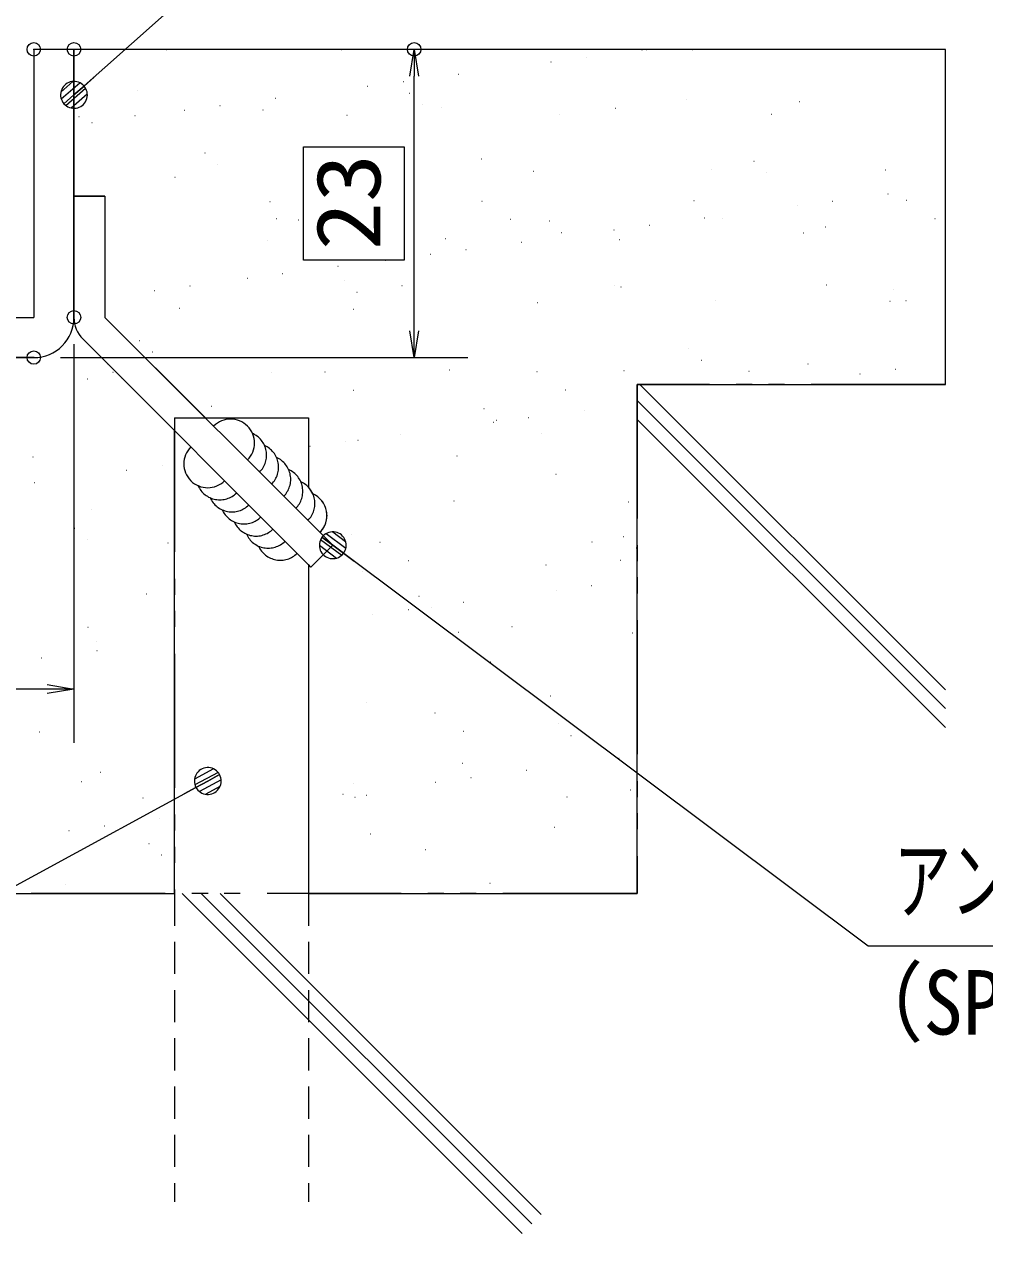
# Model space of a CAD drawing. Units: millimetres, scale not verified. Extents: x -1050 to 1050, y -742 to 742.
# Drawn here: x 723.7 to 902.7, y -488.5 to -258.9 of the extents above; entities that cross this region are included whole.
import ezdxf
from ezdxf.enums import TextEntityAlignment as Align

# ---------------------------------------------------------------- set-up
doc = ezdxf.new("R2010")
doc.units = ezdxf.units.MM
doc.header["$LTSCALE"] = 5
doc.header["$PDMODE"] = 32
doc.header["$PDSIZE"] = 2.5
doc.linetypes.add('DASHED1', pattern=[1.8, 1.2, -0.6])
doc.linetypes.add('DOUBLE_CHAIN1', pattern=[8.8, 5, -1, 0.6, -0.6, 0.6, -1])
for name, color, linetype, lineweight in [('0-1_寸法注釈', 2, 'Continuous', 9), ('0-3_0', 2, 'Continuous', 9), ('0-4_DEFPOINTS', 134, 'Continuous', 9), ('0-5_ハッチング', 4, 'Continuous', 9), ('0-6_想像線', 134, 'DOUBLE_CHAIN1', 9), ('0-8_枠', 7, 'Continuous', 9)]:
    doc.layers.add(name, color=color, linetype=linetype, lineweight=lineweight)
doc.styles.add('ＭＳ ゴシック', font='')
doc.styles.get('ＭＳ ゴシック').set_extended_font_data('MS Gothic')

# ---------------------------------------------------------------- blocks, each defined once
blk = doc.blocks.new('_OPEN')
at = {"layer": '0-3_0'}
blk.add_line((0, 0), (-5, 0), dxfattribs=at)
blk.add_lwpolyline([(-5, 0.833), (0, 0), (-5, -0.833)], dxfattribs=at)
blk = doc.blocks.new('_Dot')
at = {"layer": '0-3_0'}
for p, q in [((-2.5, 0), (-5, 0)), ((2.445, 0.5), (-2.445, 0.5)), ((1.997, 1.5), (-1.997, 1.5)), ((2.289, -0.995), (-2.289, -0.995)), ((1.499, -1.995), (-1.499, -1.995))]:
    blk.add_line(p, q, dxfattribs=at)
for points in [[(2.5, 0), (2.48, 0.313), (2.421, 0.622), (2.324, 0.92), (2.191, 1.204), (2.023, 1.469), (1.822, 1.711), (1.594, 1.926), (1.34, 2.111), (1.064, 2.262), (0.773, 2.378), (0.468, 2.456), (0.157, 2.495), (-0.157, 2.495), (-0.468, 2.456), (-0.773, 2.378), (-1.064, 2.262), (-1.34, 2.111), (-1.594, 1.926), (-1.822, 1.711), (-2.023, 1.469), (-2.191, 1.204), (-2.324, 0.92), (-2.421, 0.622), (-2.48, 0.313), (-2.5, 0), (0, 0)], [(-2.5, 0), (-2.48, -0.313), (-2.421, -0.622), (-2.324, -0.92), (-2.191, -1.204), (-2.023, -1.469), (-1.822, -1.711), (-1.594, -1.926), (-1.34, -2.111), (-1.064, -2.262), (-0.773, -2.378), (-0.468, -2.456), (-0.157, -2.495), (0.157, -2.495), (0.468, -2.456), (0.773, -2.378), (1.064, -2.262), (1.34, -2.111), (1.594, -1.926), (1.822, -1.711), (2.023, -1.469), (2.191, -1.204), (2.324, -0.92), (2.421, -0.622), (2.48, -0.313), (2.5, 0), (0, 0)]]:
    blk.add_lwpolyline(points, close=True, dxfattribs=at)

msp = doc.modelspace()

# ---------------------------------------------------------------- linework, layer by layer
at = {"layer": '0-1_寸法注釈'}
for p, q in [((796.393, -315.971), (796.393, -268.471)), ((732.95, -318.471), (732.95, -392.826)), ((730.45, -320.971), (806.393, -320.971)), ((727.95, -382.826), (662.95, -382.826))]:
    msp.add_line(p, q, dxfattribs=at)
for points in [[(899.393, -203.5), (810.026, -203.5), (733.702, -271.299)], [(930.133, -430.768), (881.08, -430.768), (782.013, -356.577)], [(549.657, -468.619), (631.881, -468.619), (757.025, -400.445)]]:
    msp.add_lwpolyline(points, dxfattribs=at)
at = {"layer": '0-4_DEFPOINTS'}
for p in [(725.45, -263.471), (732.95, -263.471), (796.393, -263.471), (732.95, -313.471), (725.45, -320.971)]:
    msp.add_point(p, dxfattribs=at)
at = {"layer": '0-5_ハッチング'}
for p, q in [((750.145, -263.471), (750.195, -263.471)), ((782.836, -263.471), (782.886, -263.471)), ((782.836, -263.471), (782.886, -263.471)), ((838.835, -263.589), (838.885, -263.589)), ((839.73, -263.471), (839.78, -263.471)), ((848.217, -263.471), (848.267, -263.471)), ((880.908, -263.471), (880.958, -263.471)), ((880.908, -263.471), (880.958, -263.471)), ((821.9, -265.819), (821.95, -265.819)), ((828.511, -264.949), (828.561, -264.949)), ((804.65, -268.09), (804.7, -268.09)), ((787.715, -270.319), (787.765, -270.319)), ((794.325, -269.449), (794.375, -269.449)), ((744.705, -271.19), (744.755, -271.19)), ((770.464, -272.59), (770.514, -272.59)), ((795.523, -271.626), (795.573, -271.626)), ((847.091, -272.749), (847.141, -272.749)), ((868.192, -273.229), (868.242, -273.229)), ((895.45, -271.018), (895.5, -271.018)), ((753.529, -274.82), (753.579, -274.82)), ((760.14, -273.95), (760.19, -273.95)), ((768.159, -274.733), (768.209, -274.733)), ((797.864, -273.771), (797.914, -273.771)), ((801.403, -274.309), (801.453, -274.309)), ((833.89, -274.465), (833.94, -274.465)), ((733.858, -275.969), (733.908, -275.969)), ((736.279, -277.091), (736.329, -277.091)), ((744.306, -275.799), (744.356, -275.799)), ((783.856, -275.727), (783.906, -275.727)), ((823.405, -275.656), (823.455, -275.656)), ((862.955, -275.584), (863.005, -275.584)), ((895.45, -277.398), (895.5, -277.398)), ((757.345, -282.773), (757.395, -282.773)), ((808.913, -283.895), (808.963, -283.895)), ((859.731, -284.332), (859.781, -284.332)), ((759.686, -284.918), (759.736, -284.918)), ((818.575, -286.217), (818.625, -286.217)), ((851.819, -285.793), (851.869, -285.793)), ((862.072, -286.477), (862.122, -286.477)), ((884.307, -285.948), (884.357, -285.948)), ((751.786, -287.297), (751.836, -287.297)), ((895.45, -289.018), (895.5, -289.018)), ((884.73, -290.429), (884.78, -290.429)), ((769.477, -291.835), (769.527, -291.835)), ((809.027, -291.763), (809.077, -291.763)), ((848.576, -291.691), (848.626, -291.691)), ((867.795, -292.659), (867.845, -292.659)), ((874.405, -291.789), (874.455, -291.789)), ((888.126, -291.619), (888.176, -291.619)), ((770.735, -295.042), (770.785, -295.042)), ((774.833, -295.247), (774.883, -295.247)), ((775.768, -293.979), (775.818, -293.979)), ((775.768, -293.979), (775.818, -293.979)), ((775.768, -295.843), (775.818, -295.843)), ((814.382, -295.175), (814.432, -295.175)), ((821.553, -295.478), (821.603, -295.478)), ((850.545, -294.93), (850.595, -294.93)), ((853.932, -295.103), (853.982, -295.103)), ((893.481, -295.031), (893.531, -295.031)), ((823.894, -297.623), (823.944, -297.623)), ((833.609, -297.159), (833.659, -297.159)), ((840.22, -296.289), (840.27, -296.289)), ((868.992, -297.7), (869.042, -297.7)), ((873.121, -296.601), (873.171, -296.601)), ((895.45, -296.285), (895.5, -296.285)), ((768.959, -299.204), (769.009, -299.204)), ((802.203, -298.78), (802.253, -298.78)), ((806.034, -300.79), (806.084, -300.79)), ((816.359, -299.431), (816.409, -299.431)), ((834.69, -298.936), (834.74, -298.936)), ((790.995, -302.77), (791.045, -302.77)), ((799.424, -301.66), (799.474, -301.66)), ((895.45, -302.482), (895.5, -302.482)), ((771.849, -305.29), (771.899, -305.29)), ((782.174, -303.931), (782.224, -303.931)), ((754.563, -307.601), (754.613, -307.601)), ((765.238, -306.161), (765.288, -306.161)), ((783.376, -306.625), (783.426, -306.625)), ((794.113, -307.53), (794.163, -307.53)), ((833.662, -307.458), (833.712, -307.458)), ((873.212, -307.386), (873.262, -307.386)), ((747.988, -308.432), (748.038, -308.432)), ((785.716, -308.77), (785.766, -308.77)), ((834.943, -307.748), (834.993, -307.748)), ((885.762, -308.184), (885.812, -308.184)), ((752.586, -311.767), (752.636, -311.767)), ((785.074, -311.923), (785.124, -311.923)), ((819.375, -310.687), (819.425, -310.687)), ((852.619, -310.263), (852.669, -310.263)), ((885.107, -310.419), (885.157, -310.419)), ((888.102, -310.329), (888.152, -310.329)), ((745.198, -317.771), (745.248, -317.771)), ((796.765, -318.894), (796.815, -318.894)), ((895.45, -317.062), (895.5, -317.062)), ((747.539, -319.916), (747.589, -319.916)), ((847.584, -319.331), (847.634, -319.331)), ((739.164, -322.067), (739.214, -322.067)), ((740.184, -323.709), (740.234, -323.709)), ((769.759, -323.675), (769.809, -323.675)), ((779.734, -323.637), (779.784, -323.637)), ((803.003, -323.251), (803.053, -323.251)), ((819.284, -323.565), (819.334, -323.565)), ((835.49, -323.406), (835.54, -323.406)), ((849.925, -321.476), (849.975, -321.476)), ((858.833, -323.493), (858.883, -323.493)), ((869.792, -322.171), (869.842, -322.171)), ((886.115, -323.129), (886.165, -323.129)), ((895.45, -321.9), (895.5, -321.9)), ((895.45, -321.9), (895.5, -321.9)), ((735.458, -324.91), (735.508, -324.91)), ((741.897, -324.8), (741.947, -324.8)), ((741.897, -324.8), (741.947, -324.8)), ((838.486, -325.971), (895.45, -382.936)), ((854.831, -325.971), (854.881, -325.971)), ((862.723, -325.971), (862.773, -325.971)), ((862.723, -325.971), (862.773, -325.971)), ((879.504, -324), (879.554, -324)), ((785.089, -327.049), (785.139, -327.049)), ((824.639, -326.977), (824.689, -326.977)), ((758.587, -330.041), (758.637, -330.041)), ((809.406, -330.477), (809.456, -330.477)), ((837.95, -328.971), (895.45, -386.471)), ((837.95, -329.47), (838, -329.47)), ((811.747, -332.622), (811.797, -332.622)), ((817.744, -332.13), (817.794, -332.13)), ((828.069, -330.771), (828.119, -330.771)), ((837.95, -332.507), (895.45, -390.007)), ((811.133, -333.001), (811.183, -333.001)), ((820.176, -335.158), (820.226, -335.158)), ((751.7, -337.532), (751.75, -337.532)), ((776.948, -337.501), (776.998, -337.501)), ((783.558, -336.631), (783.608, -336.631)), ((785.874, -336.394), (785.924, -336.394)), ((793.883, -335.272), (793.933, -335.272)), ((837.95, -335.457), (838, -335.457)), ((725.27, -339.475), (725.32, -339.475)), ((804.369, -339.332), (804.419, -339.332)), ((742.762, -342.002), (742.812, -342.002)), ((749.373, -341.132), (749.423, -341.132)), ((751.7, -340.825), (751.75, -340.825)), ((751.7, -340.825), (751.75, -340.825)), ((725.512, -344.273), (725.562, -344.273)), ((822.796, -342.747), (822.846, -342.747)), ((837.95, -346.604), (838, -346.604)), ((803.803, -347.721), (803.853, -347.721)), ((836.29, -347.877), (836.34, -347.877)), ((736.258, -349.381), (736.308, -349.381)), ((733.05, -352.77), (733.1, -352.77)), ((735.391, -354.915), (735.441, -354.915)), ((750.441, -355.511), (750.491, -355.511)), ((784.618, -353.893), (784.668, -353.893)), ((789.991, -355.439), (790.041, -355.439)), ((829.54, -355.367), (829.59, -355.367)), ((835.436, -354.33), (835.486, -354.33)), ((751.7, -356.313), (751.75, -356.313)), ((751.7, -356.313), (751.75, -356.313)), ((837.777, -356.475), (837.827, -356.475)), ((837.95, -356.633), (838, -356.633)), ((795.346, -358.851), (795.396, -358.851)), ((820.976, -359.629), (821.026, -359.629)), ((834.896, -358.779), (834.946, -358.779)), ((751.7, -362.616), (751.75, -362.616)), ((786.674, -360.864), (786.724, -360.864)), ((837.95, -360.725), (838, -360.725)), ((837.95, -362.352), (838, -362.352)), ((837.95, -362.352), (838, -362.352)), ((746.44, -365.04), (746.49, -365.04)), ((822.843, -364.341), (822.893, -364.341)), ((829.453, -363.471), (829.503, -363.471)), ((797.258, -365.476), (797.308, -365.476)), ((805.593, -366.612), (805.643, -366.612)), ((788.657, -368.842), (788.707, -368.842)), ((795.268, -367.972), (795.318, -367.972)), ((799.599, -367.621), (799.649, -367.621)), ((735.527, -371.277), (735.577, -371.277)), ((814.626, -371.134), (814.676, -371.134)), ((837.95, -371.688), (838, -371.688)), ((737.058, -373.852), (737.108, -373.852)), ((751.7, -373.708), (751.75, -373.708)), ((804.603, -372.192), (804.653, -372.192)), ((837.09, -372.348), (837.14, -372.348)), ((737.221, -375.614), (737.271, -375.614)), ((726.897, -376.973), (726.947, -376.973)), ((810.648, -377.746), (810.698, -377.746)), ((787.474, -385.335), (787.524, -385.335)), ((821.776, -384.099), (821.826, -384.099)), ((751.7, -387.701), (751.75, -387.701)), ((800.248, -387.241), (800.298, -387.241)), ((823.289, -389.329), (823.339, -389.329)), ((726.504, -390.797), (726.554, -390.797)), ((805.603, -390.653), (805.653, -390.653)), ((825.63, -391.474), (825.68, -391.474)), ((805.403, -396.663), (805.453, -396.663)), ((834.552, -395.682), (834.602, -395.682)), ((837.89, -396.818), (837.94, -396.818)), ((837.95, -396.773), (838, -396.773)), ((737.858, -398.322), (737.908, -398.322)), ((806.977, -399.312), (807.027, -399.312)), ((817.302, -397.953), (817.352, -397.953)), ((734.292, -400.039), (734.342, -400.039)), ((785.111, -400.475), (785.161, -400.475)), ((800.367, -400.183), (800.417, -400.183)), ((836.678, -401.598), (836.728, -401.598)), ((745.784, -403.08), (745.834, -403.08)), ((783.116, -402.454), (783.166, -402.454)), ((785.334, -403.008), (785.384, -403.008)), ((787.452, -402.62), (787.502, -402.62)), ((824.883, -402.936), (824.933, -402.936)), ((738.606, -408.314), (738.656, -408.314)), ((748.931, -406.954), (748.981, -406.954)), ((751.7, -406.59), (751.75, -406.59)), ((822.576, -408.57), (822.626, -408.57)), ((731.995, -409.184), (732.045, -409.184)), ((788.274, -409.806), (788.324, -409.806)), ((746.933, -411.622), (746.983, -411.622)), ((751.7, -412.786), (751.75, -412.786)), ((798.501, -412.744), (798.551, -412.744)), ((749.274, -413.767), (749.324, -413.767)), ((751.7, -415.99), (751.75, -415.99)), ((731.405, -419.187), (731.455, -419.187)), ((810.505, -419.043), (810.555, -419.043)), ((734.206, -420.971), (734.256, -420.971)), ((734.206, -420.971), (734.256, -420.971)), ((753.129, -420.971), (816.539, -484.382)), ((756.664, -420.971), (818.307, -482.614)), ((760.2, -420.971), (820.075, -480.846)), ((813.531, -420.971), (813.581, -420.971)), ((813.531, -420.971), (813.581, -420.971))]:
    msp.add_line(p, q, dxfattribs=at)
for points in [[(732.95, -263.471), (732.95, -290.853), (738.7, -290.853), (738.7, -313.471), (757.45, -332.221), (776.7, -332.221), (776.7, -345.176)], [(778.833, -353.605), (781.21, -355.982), (777.144, -360.047), (776.7, -359.603), (776.7, -420.971), (837.95, -420.971), (837.95, -325.971), (895.45, -325.971), (895.45, -263.471), (732.95, -263.471)], [(725.45, -320.971), (657.95, -320.971), (657.95, -488.471), (720.45, -488.471), (720.45, -420.971), (751.7, -420.971), (751.7, -334.603), (734.634, -317.537)]]:
    msp.add_lwpolyline(points, dxfattribs=at)
msp.add_lwpolyline([(775.768, -302.77), (775.768, -281.673), (794.518, -281.673), (794.518, -302.77)], close=True, dxfattribs=at)
for centre, radius, start, end in [((725.45, -313.471), 7.5, 270, 0), ((738.7, -313.471), 5.75, 180, 225), ((773.428, -348.199), 4.455, 24.02542, 42.73698), ((775.683, -350.455), 4.455, 315, 65.97458)]:
    msp.add_arc(centre, radius, start, end, dxfattribs=at)
at = {"layer": '0-6_想像線'}
for p, q in [((895.45, -263.471), (732.95, -263.471)), ((837.95, -325.971), (837.95, -420.971)), ((895.45, -325.971), (837.95, -325.971)), ((751.7, -332.221), (751.7, -420.971)), ((751.7, -332.221), (776.7, -332.221)), ((776.7, -332.221), (776.7, -345.176)), ((776.7, -359.603), (776.7, -420.971)), ((837.95, -420.971), (720.45, -420.971))]:
    msp.add_line(p, q, dxfattribs=at)
at = {"layer": '0-6_想像線', "linetype": 'DASHED1'}
for p, q in [((751.7, -420.971), (751.7, -478.471)), ((776.7, -420.971), (776.7, -478.471))]:
    msp.add_line(p, q, dxfattribs=at)
at = {"layer": '0-6_想像線'}
for centre, start, end in [((762.151, -336.923), 315, 135), ((764.407, -339.178), 315, 65.97458), ((766.662, -341.433), 315, 65.97458), ((757.892, -340.796), 135, 315), ((768.917, -343.689), 315, 65.97458), ((771.172, -345.944), 315, 65.97458), ((773.428, -348.199), 315, 65.97458), ((760.148, -343.051), 204.02542, 315), ((775.683, -350.455), 315, 65.97458), ((762.403, -345.306), 204.02542, 315), ((764.658, -347.562), 204.02542, 315), ((766.914, -349.817), 204.02542, 315), ((769.169, -352.072), 204.02542, 315), ((771.424, -354.327), 204.02542, 315)]:
    msp.add_arc(centre, 4.455, start, end, dxfattribs=at)
at = {"layer": '0-8_枠'}
for p, q in [((725.45, -263.471), (725.45, -313.471)), ((732.95, -263.471), (725.45, -263.471)), ((732.95, -313.471), (732.95, -263.471)), ((732.95, -290.853), (732.95, -313.471)), ((738.7, -290.853), (732.95, -290.853)), ((738.7, -290.853), (738.7, -313.471)), ((657.95, -313.471), (725.45, -313.471)), ((781.21, -355.982), (738.7, -313.471)), ((777.144, -360.047), (734.634, -317.537)), ((657.95, -320.971), (725.45, -320.971)), ((777.144, -360.047), (781.21, -355.982))]:
    msp.add_line(p, q, dxfattribs=at)
for centre, radius, start, end in [((725.45, -313.471), 7.5, 270, 0), ((738.7, -313.471), 5.75, 180, 225)]:
    msp.add_arc(centre, radius, start, end, dxfattribs=at)

# ---------------------------------------------------------------- block references
at = {"layer": '0-1_寸法注釈'}
for name, p, rotation in [('_OPEN', (796.393, -263.471), 90), ('_Dot', (732.95, -271.958), 221.24479), ('_OPEN', (796.393, -320.971), 270), ('_Dot', (781.21, -355.982), 143.44632), ('_Dot', (757.904, -399.97), 28.38875)]:
    msp.add_blockref(name, p, dxfattribs=dict(at, rotation=rotation))
msp.add_blockref('_OPEN', (732.95, -382.826), dxfattribs=at)

# ---------------------------------------------------------------- texts
at = {"layer": '0-1_寸法注釈', "color": 7, "style": 'ＭＳ ゴシック', "width": 1.1}
msp.add_text('23', height=12.02, rotation=90, dxfattribs=at).set_placement((793.706, -300.955), align=Align.BOTTOM_LEFT)
at = {"layer": '0-1_寸法注釈', "color": 7, "style": 'ＭＳ ゴシック'}
for s, width, p in [('アンカー', 0.65, (885.857, -428.081)), ('（SPHC）', 0.9, (876.584, -450.87))]:
    msp.add_text(s, height=12.02, dxfattribs=dict(at, width=width)).set_placement(p, align=Align.BOTTOM_LEFT)

doc.saveas('drawing.dxf')
